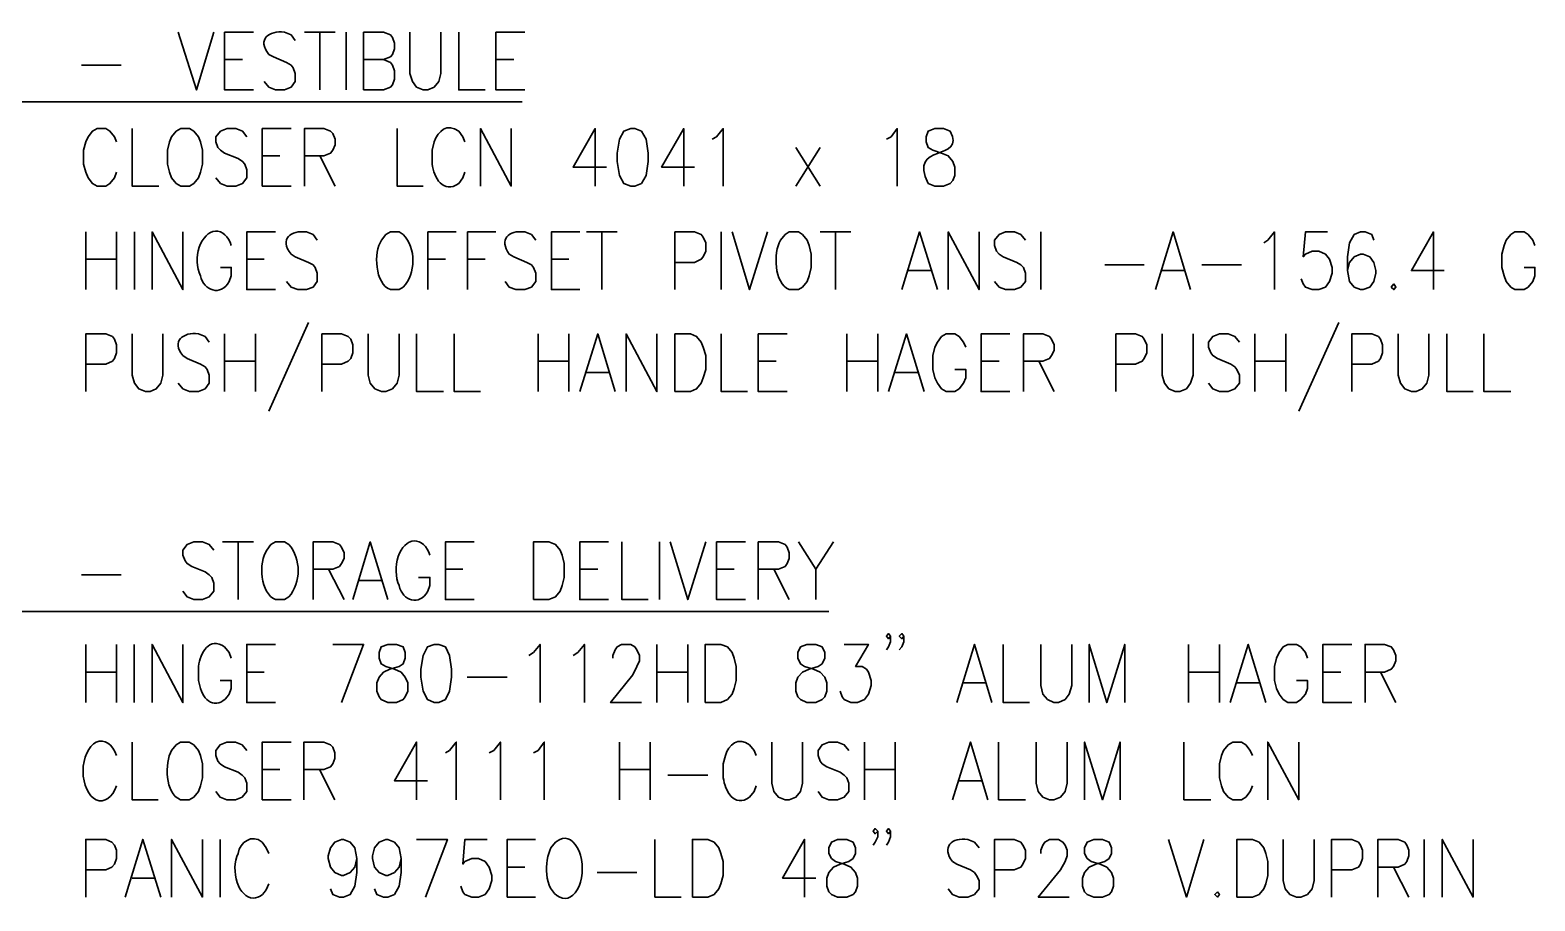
# Model space of a CAD drawing. Header units: inches. Extents: x 5 to 516, y -193 to 129.
# Drawn here: x 161.45 to 171.19, y -100.4 to -94.77 of the extents above; entities that cross this region are included whole.
import ezdxf

# ---------------------------------------------------------------- set-up
doc = ezdxf.new("R2010")
doc.units = ezdxf.units.IN
doc.header["$MEASUREMENT"] = 0
doc.layers.add('PDF3_Geometry', color=7, linetype='Continuous')

msp = doc.modelspace()

# ---------------------------------------------------------------- linework, layer by layer
at = {"layer": 'PDF3_Geometry', "lineweight": 35}
for points in [[(162.4082231, -94.7794419), (162.5248823, -95.1527513), (162.6382083, -94.7794419)], [(162.8948531, -95.1527497), (162.7081984, -95.1527497), (162.7081984, -94.7794403), (162.8948531, -94.7794403)], [(163.1648342, -94.8327697), (163.1381692, -94.7961054), (163.0948387, -94.7794398)], [(163.2248347, -94.7794419), (163.4248218, -94.7794419)], [(163.324831, -94.7794419), (163.324831, -95.1527513)], [(163.4948098, -94.7794419), (163.4948098, -95.1527513)], [(163.608138, -95.1527497), (163.608138, -94.7794403), (163.7381297, -94.7794403), (163.7814602, -94.7961059), (163.7947927, -94.8127715), (163.8081252, -94.8494358), (163.8081252, -94.8861001), (163.7947927, -94.9227645), (163.7814602, -94.9394301), (163.7381297, -94.9560957), (163.608138, -94.9560957)], [(163.9081269, -94.7794419), (163.9081269, -95.0460915), (163.9247925, -95.0994214), (163.9514575, -95.1360857), (163.994788, -95.1527513), (164.0247861, -95.1527513), (164.0647835, -95.1360857), (164.0947816, -95.0994214), (164.1081141, -95.0460915), (164.1081141, -94.7794419)], [(164.2247706, -94.7794419), (164.2247706, -95.1527513), (164.3947597, -95.1527513)], [(164.6514137, -95.1527497), (164.464759, -95.1527497), (164.464759, -94.7794403), (164.6514137, -94.7794403)], [(162.9948451, -94.9227639), (163.0248432, -94.9394295), (163.1081711, -94.9760938), (163.1381692, -94.9927594), (163.1515017, -95.009425), (163.1648342, -95.0460893), (163.1648342, -95.0994193), (163.1381692, -95.1360836), (163.0948387, -95.1527492), (163.0381756, -95.1527492), (162.9948451, -95.1360836), (162.964847, -95.0994193)], [(161.781595, -94.9927597), (162.0382452, -94.9927597)], [(162.7081984, -94.9560969), (162.8248576, -94.9560969)], [(163.7381345, -94.9560969), (163.7814651, -94.9760956), (163.7947976, -94.9927612), (163.8081301, -95.0294255), (163.8081301, -95.0827554), (163.7947976, -95.1194197), (163.7814651, -95.1360853), (163.7381345, -95.1527509), (163.6081429, -95.1527509)], [(164.464759, -94.9560969), (164.5814182, -94.9560969)], [(159.2650869, -95.2294117), (164.6347429, -95.2294117)], [(162.0082379, -95.4893947), (161.9949054, -95.4560635), (161.9649073, -95.4193991), (161.9382424, -95.4027336), (161.8815793, -95.4027336), (161.8515812, -95.4193991), (161.8249163, -95.4560635), (161.8082507, -95.4893947), (161.7949182, -95.5427246), (161.7949182, -95.6327188), (161.8082507, -95.6860487), (161.8249163, -95.722713), (161.8515812, -95.7593774), (161.8815793, -95.776043), (161.9382424, -95.776043), (161.9649073, -95.7593774), (161.9949054, -95.722713), (162.0082379, -95.6860487)], [(162.1082342, -95.4027337), (162.1082342, -95.7760431), (162.2815564, -95.7760431)], [(162.8515269, -95.4560648), (162.8248619, -95.4194005), (162.7815314, -95.4027349), (162.7248684, -95.4027349), (162.6815378, -95.4194005), (162.6515397, -95.4560648), (162.6515397, -95.489396), (162.6648722, -95.5260603), (162.6815378, -95.5427259), (162.7082028, -95.5627246), (162.7948639, -95.5960558), (162.8248619, -95.6160546), (162.8381944, -95.6327202), (162.8515269, -95.6693845), (162.8515269, -95.7227144), (162.8248619, -95.7593787), (162.7815314, -95.7760443), (162.7248684, -95.7760443), (162.6815378, -95.7593787), (162.6515397, -95.7227144)], [(163.1381643, -95.7760448), (162.9515096, -95.7760448), (162.9515096, -95.4027354), (163.1381643, -95.4027354)], [(163.2248347, -95.7760448), (163.2248347, -95.4027354), (163.3514932, -95.4027354), (163.3948238, -95.419401), (163.4081562, -95.4360666), (163.4248218, -95.472731), (163.4248218, -95.5093953), (163.4081562, -95.5427265), (163.3948238, -95.5627252), (163.3514932, -95.5793908), (163.2248347, -95.5793908)], [(163.8247989, -95.4027337), (163.8247989, -95.7760431), (163.994788, -95.7760431)], [(164.3647627, -95.7760448), (164.3647627, -95.4027354), (164.5647498, -95.7760448), (164.5647498, -95.4027354)], [(165.1080418, -95.7760431), (165.1080418, -95.4027337), (164.9647177, -95.6527177), (165.1813705, -95.6527177)], [(165.6813422, -95.7760431), (165.6813422, -95.4027337), (165.5380181, -95.6527177), (165.7513377, -95.6527177)], [(165.8646665, -95.4727297), (165.8946646, -95.4560641), (165.9379951, -95.4027342), (165.9379951, -95.7760436)], [(166.9945854, -95.4727297), (167.0245835, -95.4560641), (167.0645809, -95.4027342), (167.0645809, -95.7760436)], [(167.4078998, -95.4193993), (167.3645693, -95.4027337), (167.3079062, -95.4027337), (167.2645757, -95.4193993), (167.2512432, -95.4560636), (167.2512432, -95.4893948), (167.2645757, -95.5260591), (167.2945737, -95.5427247), (167.3512368, -95.5627234), (167.3945673, -95.579389), (167.4245654, -95.6160533), (167.4378979, -95.6527177), (167.4378979, -95.7060476), (167.4245654, -95.7393788), (167.4078998, -95.7593775), (167.3645693, -95.7760431), (167.3079062, -95.7760431), (167.2645757, -95.7593775)], [(164.0647792, -95.4893947), (164.0514467, -95.5427246), (164.0514467, -95.6327188)], [(164.2647664, -95.4893947), (164.2514339, -95.4560635), (164.2247689, -95.4193991)], [(162.9515096, -95.579392), (163.0648357, -95.579392)], [(163.324831, -95.579392), (163.4248246, -95.7760461)], [(166.5646135, -95.5260609), (166.4079569, -95.7760448)], [(166.4079666, -95.5260609), (166.5646233, -95.7760448)], [(164.2247689, -95.7593774), (164.2514339, -95.722713), (164.2647664, -95.6860487)], [(161.8082588, -96.0726906), (161.8082588, -96.446)], [(162.0082379, -96.0726906), (162.0082379, -96.446)], [(162.1249025, -96.0726906), (162.1249025, -96.446)], [(162.2382307, -96.4460018), (162.2382307, -96.0726924), (162.4382179, -96.4460018), (162.4382179, -96.0726924)], [(163.0381816, -96.4460018), (162.8515269, -96.4460018), (162.8515269, -96.0726924), (163.0381816, -96.0726924)], [(163.3081627, -96.1260217), (163.2814977, -96.0893574), (163.2381671, -96.0726918)], [(163.8647947, -96.0893562), (163.8381298, -96.0726906), (163.7814667, -96.0726906), (163.7514687, -96.0893562), (163.7248037, -96.1260205)], [(164.024778, -96.4460018), (164.024778, -96.0726924), (164.2080995, -96.0726924)], [(164.2814347, -96.4460018), (164.2814347, -96.0726924), (164.4647563, -96.0726924)], [(164.7247385, -96.1260217), (164.6947404, -96.0893574), (164.6514099, -96.0726918)], [(165.0080564, -96.4460018), (164.8247348, -96.4460018), (164.8247348, -96.0726924), (165.0080564, -96.0726924)], [(165.0513777, -96.0726906), (165.2513649, -96.0726906)], [(165.151374, -96.0726906), (165.151374, -96.446)], [(165.6246781, -96.4460018), (165.6246781, -96.0726924), (165.7513366, -96.0726924), (165.7946672, -96.089358), (165.8079997, -96.1060236), (165.8246653, -96.1426879), (165.8246653, -96.1960178), (165.8079997, -96.2326821), (165.7946672, -96.2493477), (165.7513366, -96.2693464), (165.6246781, -96.2693464)], [(165.9246534, -96.0726906), (165.9246534, -96.446)], [(165.9946495, -96.0726906), (166.1079756, -96.446), (166.2246347, -96.0726906)], [(166.3646344, -96.446), (166.4246306, -96.446), (166.4512956, -96.4293344), (166.4812936, -96.3926701), (166.4946261, -96.3560058), (166.5079586, -96.3026759), (166.5079586, -96.2160147), (166.4946261, -96.1593517), (166.4812936, -96.1260205), (166.4512956, -96.0893562), (166.4246306, -96.0726906), (166.3646344, -96.0726906), (166.3379695, -96.0893562), (166.3079714, -96.1260205)], [(166.5646135, -96.0726906), (166.7646007, -96.0726906)], [(166.6646098, -96.0726906), (166.6646098, -96.446)], [(167.0945817, -96.4460018), (167.2079077, -96.0726924), (167.3245669, -96.4460018)], [(167.3945706, -96.4460018), (167.3945706, -96.0726924), (167.5945578, -96.4460018), (167.5945578, -96.0726924)], [(167.8945385, -96.1260217), (167.8645405, -96.0893574), (167.824543, -96.0726918), (167.7645469, -96.0726918), (167.7245494, -96.0893574), (167.6945514, -96.1260217), (167.6945514, -96.1593529), (167.7078838, -96.1960172), (167.7245494, -96.216016), (167.7512144, -96.2326816), (167.8378755, -96.2693459), (167.8645405, -96.2860115), (167.8812061, -96.3026771), (167.8945385, -96.3393414), (167.8945385, -96.3926713), (167.8645405, -96.4293356), (167.824543, -96.4460012), (167.7645469, -96.4460012), (167.7245494, -96.4293356), (167.6945514, -96.3926713)], [(167.9945213, -96.0726906), (167.9945213, -96.446)], [(168.737814, -96.4460018), (168.8511401, -96.0726924), (168.9644661, -96.4460018)], [(169.437761, -96.1426867), (169.4644259, -96.1260211), (169.5077565, -96.0726911), (169.5077565, -96.4460005)], [(169.8510781, -96.0726906), (169.707754, -96.0726906), (169.6944215, -96.2326803), (169.707754, -96.2160147), (169.7510845, -96.196016), (169.7944151, -96.196016), (169.8377457, -96.2160147), (169.8644106, -96.2493459), (169.8810762, -96.3026759), (169.8810762, -96.3393402), (169.8644106, -96.3926701), (169.8377457, -96.4293344), (169.7944151, -96.446), (169.7510845, -96.446), (169.707754, -96.4293344), (169.6944215, -96.4093357), (169.681089, -96.3760045)], [(170.1510535, -96.1260217), (170.137721, -96.0893574), (170.0943904, -96.0726918), (170.0643924, -96.0726918), (170.0243949, -96.0893574), (169.9943968, -96.1426873), (169.9810644, -96.2326816), (169.9810644, -96.3226758), (169.9943968, -96.3926713), (170.0243949, -96.4293356), (170.0643924, -96.4460012), (170.081058, -96.4460012), (170.1243885, -96.4293356), (170.1510535, -96.3926713), (170.1643859, -96.3393414), (170.1643859, -96.3226758), (170.1510535, -96.2693459), (170.1243885, -96.2326816), (170.081058, -96.216016), (170.0643924, -96.216016), (170.0243949, -96.2326816), (169.9943968, -96.2693459), (169.9810644, -96.3226758)], [(170.5376932, -96.446), (170.5376932, -96.0726906), (170.394369, -96.3226746), (170.6076887, -96.3226746)], [(171.1943215, -96.1593516), (171.1809891, -96.1260204), (171.150991, -96.0893561), (171.124326, -96.0726905), (171.0643299, -96.0726905), (171.0376649, -96.0893561), (171.0076668, -96.1260204), (170.9943344, -96.1593516), (170.9810019, -96.2160146), (170.9810019, -96.3026757), (170.9943344, -96.3560056), (171.0076668, -96.3926699), (171.0376649, -96.4293343), (171.0643299, -96.4459999), (171.124326, -96.4459999), (171.150991, -96.4293343), (171.1809891, -96.3926699), (171.1943215, -96.3560056), (171.1943215, -96.3026757), (171.124326, -96.3026757)], [(161.8082588, -96.2493455), (162.008246, -96.2493455)], [(162.8515269, -96.2493455), (162.964853, -96.2493455)], [(163.1381736, -96.216016), (163.1648385, -96.2326816), (163.2514996, -96.2693459), (163.2814977, -96.2860115), (163.2948302, -96.3026771), (163.3081627, -96.3393414), (163.3081627, -96.3926713), (163.2814977, -96.4293356), (163.2381671, -96.4460012), (163.1815041, -96.4460012), (163.1381736, -96.4293356), (163.1081755, -96.3926713)], [(164.024778, -96.2493455), (164.138104, -96.2493455)], [(164.2814347, -96.2493455), (164.3947607, -96.2493455)], [(164.5514163, -96.216016), (164.5814144, -96.2326816), (164.6647424, -96.2693459), (164.6947404, -96.2860115), (164.7080729, -96.3026771), (164.7247385, -96.3393414), (164.7247385, -96.3926713), (164.6947404, -96.4293356), (164.6514099, -96.4460012), (164.5947468, -96.4460012), (164.5514163, -96.4293356), (164.5247513, -96.3926713)], [(164.8247348, -96.2493455), (164.9380609, -96.2493455)], [(168.4078384, -96.2860117), (168.6644886, -96.2860117)], [(169.0377893, -96.2860117), (169.2944396, -96.2860117)], [(162.7381981, -96.3926699), (162.7515306, -96.3560056), (162.7515306, -96.3026757), (162.6815351, -96.3026757)], [(167.1379139, -96.3226746), (167.281238, -96.3226746)], [(168.7811462, -96.3226746), (168.9244703, -96.3226746)], [(163.7814667, -96.446), (163.8381298, -96.446), (163.8647947, -96.4293344)], [(163.2514985, -96.6593195), (162.9948483, -97.2326161)], [(169.924397, -96.6593195), (169.6644137, -97.2326161)], [(161.8082588, -97.1059597), (161.8082588, -96.7326503), (161.9382505, -96.7326503), (161.981581, -96.7493159), (161.9949135, -96.7659815), (162.008246, -96.8026458), (162.008246, -96.8559757), (161.9949135, -96.8926401), (161.981581, -96.9093057), (161.9382505, -96.9293044), (161.8082588, -96.9293044)], [(162.1082342, -96.7326486), (162.1082342, -96.9992981), (162.1248998, -97.052628), (162.1515647, -97.0892924), (162.1948953, -97.105958), (162.2248934, -97.105958), (162.2648908, -97.0892924), (162.2948889, -97.052628), (162.3082213, -96.9992981), (162.3082213, -96.7326486)], [(162.6082021, -96.7859797), (162.5815372, -96.7493154), (162.5382066, -96.7326498)], [(162.7081984, -96.7326486), (162.7081984, -97.105958)], [(162.908191, -96.7326486), (162.908191, -97.105958)], [(163.3381629, -97.1059597), (163.3381629, -96.7326503), (163.4648215, -96.7326503), (163.508152, -96.7493159), (163.5248176, -96.7659815), (163.5381501, -96.8026458), (163.5381501, -96.8559757), (163.5248176, -96.8926401), (163.508152, -96.9093057), (163.4648215, -96.9293044), (163.3381629, -96.9293044)], [(163.6381382, -96.7326486), (163.6381382, -96.9992981), (163.6514707, -97.052628), (163.6814688, -97.0892924), (163.7247994, -97.105958), (163.7514643, -97.105958), (163.7947949, -97.0892924), (163.8247929, -97.052628), (163.8381254, -96.9992981), (163.8381254, -96.7326486)], [(163.9514455, -96.7326486), (163.9514455, -97.105958), (164.1247677, -97.105958)], [(164.1947703, -96.7326486), (164.1947703, -97.105958), (164.3647594, -97.105958)], [(164.7380704, -96.7326486), (164.7380704, -97.105958)], [(164.9380495, -96.7326486), (164.9380495, -97.105958)], [(165.0080455, -97.1059597), (165.1247047, -96.7326503), (165.2380308, -97.1059597)], [(165.3080344, -97.1059597), (165.3080344, -96.7326503), (165.5080216, -97.1059597), (165.5080216, -96.7326503)], [(165.9246534, -96.7326486), (165.9246534, -97.105958), (166.0946425, -97.105958)], [(166.3512965, -97.1059597), (166.1646418, -97.1059597), (166.1646418, -96.7326503), (166.3512965, -96.7326503)], [(166.7379422, -96.7326486), (166.7379422, -97.105958)], [(166.9379213, -96.7326486), (166.9379213, -97.105958)], [(167.0079173, -97.1059597), (167.1245765, -96.7326503), (167.2379026, -97.1059597)], [(167.5078853, -96.8193095), (167.4945528, -96.7859783), (167.4645547, -96.749314), (167.4378897, -96.7326484), (167.3812267, -96.7326484), (167.3512286, -96.749314), (167.3245637, -96.7859783), (167.3078981, -96.8193095), (167.2945656, -96.8726394), (167.2945656, -96.9626337), (167.3078981, -97.0159636), (167.3245637, -97.0526279), (167.3512286, -97.0892922), (167.3812267, -97.1059578), (167.4378897, -97.1059578), (167.4645547, -97.0892922), (167.4945528, -97.0526279), (167.5078853, -97.0159636), (167.5078853, -96.9626337), (167.4378897, -96.9626337)], [(167.7945363, -97.1059597), (167.6078816, -97.1059597), (167.6078816, -96.7326503), (167.7945363, -96.7326503)], [(167.8812066, -97.1059597), (167.8812066, -96.7326503), (168.0078651, -96.7326503), (168.0511957, -96.7493159), (168.0645282, -96.7659815), (168.0811938, -96.8026458), (168.0811938, -96.8393101), (168.0645282, -96.8726413), (168.0511957, -96.8926401), (168.0078651, -96.9093057), (167.8812066, -96.9093057)], [(168.4811573, -97.1059597), (168.4811573, -96.7326503), (168.6078158, -96.7326503), (168.6511464, -96.7493159), (168.6644789, -96.7659815), (168.6811445, -96.8026458), (168.6811445, -96.8559757), (168.6644789, -96.8926401), (168.6511464, -96.9093057), (168.6078158, -96.9293044), (168.4811573, -96.9293044)], [(168.7811462, -96.7326486), (168.7811462, -96.9992981), (168.7944787, -97.052628), (168.8244767, -97.0892924), (168.8644742, -97.105958), (168.8944723, -97.105958), (168.9378028, -97.0892924), (168.9644678, -97.052628), (168.9811334, -96.9992981), (168.9811334, -96.7326486)], [(169.2811141, -96.7859797), (169.2511161, -96.7493154), (169.2077855, -96.7326498), (169.1511225, -96.7326498), (169.1077919, -96.7493154), (169.081127, -96.7859797), (169.081127, -96.8193109), (169.0944594, -96.8559752), (169.1077919, -96.8726408), (169.13779, -96.8926395), (169.2244511, -96.9293038), (169.2511161, -96.9459694), (169.2644485, -96.962635), (169.2811141, -96.9992993), (169.2811141, -97.0526293), (169.2511161, -97.0892936), (169.2077855, -97.1059592), (169.1511225, -97.1059592), (169.1077919, -97.0892936), (169.081127, -97.0526293)], [(169.3811104, -96.7326486), (169.3811104, -97.105958)], [(169.5810895, -96.7326486), (169.5810895, -97.105958)], [(170.007725, -97.1059597), (170.007725, -96.7326503), (170.1377167, -96.7326503), (170.1810472, -96.7493159), (170.1943797, -96.7659815), (170.2077122, -96.8026458), (170.2077122, -96.8559757), (170.1943797, -96.8926401), (170.1810472, -96.9093057), (170.1377167, -96.9293044), (170.007725, -96.9293044)], [(170.3077139, -96.7326486), (170.3077139, -96.9992981), (170.3243795, -97.052628), (170.3510444, -97.0892924), (170.394375, -97.105958), (170.4243731, -97.105958), (170.4643705, -97.0892924), (170.4943686, -97.052628), (170.5077011, -96.9992981), (170.5077011, -96.7326486)], [(170.6243575, -96.7326486), (170.6243575, -97.105958), (170.7943466, -97.105958)], [(170.864346, -96.7326486), (170.864346, -97.105958), (171.0376682, -97.105958)], [(162.438213, -96.8726408), (162.464878, -96.8926395), (162.5515391, -96.9293038), (162.5815372, -96.9459694), (162.5948696, -96.962635), (162.6082021, -96.9992993), (162.6082021, -97.0526293), (162.5815372, -97.0892936), (162.5382066, -97.1059592), (162.4815436, -97.1059592), (162.438213, -97.0892936), (162.4082149, -97.0526293)], [(162.7081984, -96.9093035), (162.9081856, -96.9093035)], [(164.7380704, -96.9093035), (164.9380576, -96.9093035)], [(166.1646418, -96.9093035), (166.281301, -96.9093035)], [(166.7379422, -96.9093035), (166.9379294, -96.9093035)], [(167.6078816, -96.9093035), (167.7245407, -96.9093035)], [(167.9811893, -96.9093035), (168.0811829, -97.1059575)], [(169.3811104, -96.9093035), (169.5810976, -96.9093035)], [(165.0513777, -96.9826325), (165.1947019, -96.9826325)], [(167.0512495, -96.9826325), (167.1945736, -96.9826325)], [(162.6382024, -98.1325595), (162.6082043, -98.0958952), (162.5648737, -98.0792296), (162.5082107, -98.0792296), (162.4648801, -98.0958952), (162.4382152, -98.1325595), (162.4382152, -98.1658907), (162.4515477, -98.202555), (162.4648801, -98.2192206), (162.4948782, -98.2392193), (162.5815393, -98.2725505), (162.6082043, -98.2925492), (162.6248699, -98.3092148), (162.6382024, -98.3458791), (162.6382024, -98.3992091), (162.6082043, -98.4358734), (162.5648737, -98.452539), (162.5082107, -98.452539), (162.4648801, -98.4358734), (162.4382152, -98.3992091)], [(162.6948665, -98.07923), (162.8948537, -98.07923)], [(162.7948628, -98.07923), (162.7948628, -98.4525394)], [(163.1248351, -98.0958956), (163.094837, -98.07923), (163.038174, -98.07923), (163.0081759, -98.0958956), (162.981511, -98.13256)], [(163.2814988, -98.4525395), (163.2814988, -98.0792301), (163.4081573, -98.0792301), (163.4514879, -98.0958957), (163.4648204, -98.1125613), (163.481486, -98.1492256), (163.481486, -98.1858899), (163.4648204, -98.2192211), (163.4514879, -98.2392199), (163.4081573, -98.2558855), (163.2814988, -98.2558855)], [(163.5381419, -98.4525395), (163.651468, -98.0792301), (163.7647941, -98.4525395)], [(164.3247609, -98.4525395), (164.1381062, -98.4525395), (164.1381062, -98.0792301), (164.3247609, -98.0792301)], [(165.1947002, -98.4525395), (165.0080455, -98.4525395), (165.0080455, -98.0792301), (165.1947002, -98.0792301)], [(165.2813706, -98.07923), (165.2813706, -98.4525394), (165.4513597, -98.4525394)], [(165.5246818, -98.07923), (165.5246818, -98.4525394)], [(165.5946778, -98.07923), (165.7080039, -98.4525394), (165.8246631, -98.07923)], [(166.0813214, -98.4525395), (165.8946668, -98.4525395), (165.8946668, -98.0792301), (166.0813214, -98.0792301)], [(166.1646418, -98.4525395), (166.1646418, -98.0792301), (166.2946335, -98.0792301), (166.3379641, -98.0958957), (166.3512965, -98.1125613), (166.364629, -98.1492256), (166.364629, -98.1858899), (166.3512965, -98.2192211), (166.3379641, -98.2392199), (166.2946335, -98.2558855), (166.1646418, -98.2558855)], [(166.4246214, -98.07923), (166.5379474, -98.2558854), (166.5379474, -98.4525394)], [(166.6512779, -98.07923), (166.5379518, -98.2558854)], [(161.781595, -98.2925495), (162.0382452, -98.2925495)], [(163.3814951, -98.255885), (163.4814887, -98.452539)], [(163.5814741, -98.329214), (163.7247983, -98.329214)], [(164.0247774, -98.3992094), (164.0381099, -98.3625451), (164.0381099, -98.3092152), (163.9647813, -98.3092152)], [(164.1381062, -98.255885), (164.2514323, -98.255885)], [(165.0080455, -98.255885), (165.1247047, -98.255885)], [(165.8946668, -98.255885), (166.0079928, -98.255885)], [(166.2646381, -98.255885), (166.3646317, -98.452539)], [(163.038174, -98.4525394), (163.094837, -98.4525394), (163.1248351, -98.4358738)], [(159.2650869, -98.5292015), (166.6212818, -98.5292015)], [(167.0212493, -98.6891915), (167.0079168, -98.7058571), (166.9945843, -98.6891915), (167.0079168, -98.6725259), (167.0212493, -98.6891915), (167.0212493, -98.7258559), (167.0079168, -98.7591871), (166.9945843, -98.7791858)], [(167.1079136, -98.6891915), (167.0945811, -98.7058571), (167.0779155, -98.6891915), (167.0945811, -98.6725259), (167.1079136, -98.6891915), (167.1079136, -98.7258559), (167.0945811, -98.7591871), (167.0779155, -98.7791858)], [(161.8082588, -98.742521), (161.8082588, -99.1191635)], [(162.0082379, -98.742521), (162.0082379, -99.1191635)], [(162.1215661, -98.742521), (162.1215661, -99.1191635)], [(162.2382307, -99.1191634), (162.2382307, -98.7425209), (162.4382179, -99.1191634), (162.4382179, -98.7425209)], [(162.7515306, -98.8325149), (162.7381981, -98.7958506), (162.7082, -98.7591863)], [(163.0381816, -99.1191634), (162.8515269, -99.1191634), (162.8515269, -98.7425209), (163.0381816, -98.7425209)], [(163.4648231, -99.1191634), (163.6081472, -98.7425209), (163.40816, -98.7425209)], [(164.6780699, -98.8158483), (164.708068, -98.7958496), (164.7513986, -98.7425197), (164.7513986, -99.1191622)], [(164.9647269, -98.8158483), (164.994725, -98.7958496), (165.0380555, -98.7425197), (165.0380555, -99.1191622)], [(165.2213701, -98.8325149), (165.2213701, -98.8158493), (165.2380357, -98.779185), (165.2513682, -98.7591863), (165.2780331, -98.7425207), (165.3380293, -98.7425207), (165.3646942, -98.7591863), (165.3780267, -98.779185), (165.3946923, -98.8158493), (165.3946923, -98.8491805), (165.3780267, -98.8858449), (165.3513617, -98.9391748), (165.2080376, -99.1191632), (165.4080248, -99.1191632)], [(165.5080135, -98.742521), (165.5080135, -99.1191635)], [(165.7080061, -98.742521), (165.7080061, -99.1191635)], [(166.7212739, -98.742521), (166.8779305, -98.742521), (166.7946025, -98.8858451), (166.8379331, -98.8858451), (166.8645981, -98.9025107), (166.8779305, -98.9225094), (166.8945961, -98.9758394), (166.8945961, -99.0091706), (166.8779305, -99.0658336), (166.8512656, -99.0991648), (166.807935, -99.1191635), (166.7646045, -99.1191635), (166.7212739, -99.0991648), (166.7079414, -99.0824992), (166.694609, -99.0458349)], [(167.4512211, -99.1191634), (167.5645472, -98.7425209), (167.6778733, -99.1191634)], [(167.75121, -98.742521), (167.75121, -99.1191635), (167.9211991, -99.1191635)], [(167.9945213, -98.742521), (167.9945213, -99.0091706), (168.0078537, -99.0658336), (168.0378518, -99.0991648), (168.0778493, -99.1191635), (168.1078473, -99.1191635), (168.1511779, -99.0991648), (168.1778428, -99.0658336), (168.1945084, -99.0091706), (168.1945084, -98.742521)], [(168.3078421, -99.1191634), (168.3078421, -98.7425209), (168.4211682, -99.1191634), (168.5378274, -98.7425209), (168.5378274, -99.1191634)], [(168.951125, -98.742521), (168.951125, -99.1191635)], [(169.1511176, -98.742521), (169.1511176, -99.1191635)], [(169.2211136, -99.1191634), (169.3377728, -98.7425209), (169.4510989, -99.1191634)], [(169.7210816, -98.8325149), (169.7077491, -98.7958506), (169.677751, -98.7591863), (169.6510861, -98.7425207), (169.594423, -98.7425207), (169.564425, -98.7591863), (169.53776, -98.7958506), (169.5210944, -98.8325149), (169.5077619, -98.8858449), (169.5077619, -98.9758391), (169.5210944, -99.029169), (169.53776, -99.0658333), (169.564425, -99.0991645), (169.594423, -99.1191632), (169.6510861, -99.1191632), (169.677751, -99.0991645), (169.7077491, -99.0658333), (169.7210816, -99.029169), (169.7210816, -98.9758391), (169.6510861, -98.9758391)], [(170.0077326, -99.1191634), (169.8210779, -99.1191634), (169.8210779, -98.7425209), (170.0077326, -98.7425209)], [(170.0943894, -99.1191634), (170.0943894, -98.7425209), (170.2210479, -98.7425209), (170.2643785, -98.7591865), (170.2777109, -98.7791852), (170.2943765, -98.8158495), (170.2943765, -98.8491807), (170.2777109, -98.8858451), (170.2643785, -98.9025107), (170.2210479, -98.9225094), (170.0943894, -98.9225094)], [(161.8082588, -98.9225089), (162.008246, -98.9225089)], [(162.5382109, -98.8858449), (162.5382109, -98.9758391), (162.5515434, -99.029169)], [(162.8515269, -98.9225089), (162.964853, -98.9225089)], [(165.5080135, -98.9225089), (165.7080007, -98.9225089)], [(168.951125, -98.9225089), (169.1511122, -98.9225089)], [(169.8210779, -98.9225089), (169.9377371, -98.9225089)], [(170.1943857, -98.9225089), (170.2943792, -99.119163)], [(162.7381981, -99.0658333), (162.7515306, -99.029169), (162.7515306, -98.9758391), (162.678202, -98.9758391)], [(164.2780983, -98.9558404), (164.5380816, -98.9558404)], [(167.4945533, -98.992505), (167.6378775, -98.992505)], [(169.2644458, -98.992505), (169.40777, -98.992505)], [(162.1082342, -99.3758134), (162.1082342, -99.7491228), (162.2782233, -99.7491228)], [(162.421555, -99.7491228), (162.478218, -99.7491228), (162.5082161, -99.7324572), (162.5382142, -99.6957929), (162.5515467, -99.6591285), (162.5648792, -99.6057986), (162.5648792, -99.5158044), (162.5515467, -99.4624745), (162.5382142, -99.4291433), (162.5082161, -99.392479), (162.478218, -99.3758134), (162.421555, -99.3758134), (162.39489, -99.392479), (162.364892, -99.4291433)], [(162.8515269, -99.4291445), (162.8215288, -99.3924802), (162.7781983, -99.3758146), (162.7215352, -99.3758146), (162.6782047, -99.3924802), (162.6515397, -99.4291445), (162.6515397, -99.4624757), (162.6648722, -99.49914), (162.6782047, -99.5158056), (162.7082028, -99.5358043), (162.7948639, -99.5691355), (162.8215288, -99.5891343), (162.8381944, -99.6057999), (162.8515269, -99.6424642), (162.8515269, -99.6957941), (162.8215288, -99.7324584), (162.7781983, -99.749124), (162.7215352, -99.749124), (162.6782047, -99.7324584), (162.6515397, -99.6957941)], [(163.1381643, -99.7491228), (162.9515096, -99.7491228), (162.9515096, -99.3758134), (163.1381643, -99.3758134)], [(163.2214983, -99.7491228), (163.2214983, -99.3758134), (163.35149, -99.3758134), (163.3948205, -99.392479), (163.408153, -99.4091446), (163.4214855, -99.445809), (163.4214855, -99.4824733), (163.408153, -99.5158045), (163.3948205, -99.5358032), (163.35149, -99.5524688), (163.2214983, -99.5524688)], [(163.9514455, -99.7491228), (163.9514455, -99.3758134), (163.8081214, -99.6257973), (164.021441, -99.6257973)], [(164.1381062, -99.4458094), (164.1647712, -99.4291438), (164.2081017, -99.3758139), (164.2081017, -99.7491233)], [(164.4214268, -99.4458094), (164.4514249, -99.4291438), (164.4947554, -99.3758139), (164.4947554, -99.7491233)], [(164.7080702, -99.4458094), (164.7380683, -99.4291438), (164.7780657, -99.3758139), (164.7780657, -99.7491233)], [(165.2647023, -99.3758134), (165.2647023, -99.7491228)], [(165.4646949, -99.3758134), (165.4646949, -99.7491228)], [(166.1513099, -99.4624744), (166.1379774, -99.4291432), (166.1079794, -99.3924788)], [(166.2513062, -99.3758134), (166.2513062, -99.6424629), (166.2646387, -99.6957929), (166.2946368, -99.7324572), (166.3379673, -99.7491228), (166.3646323, -99.7491228), (166.4079628, -99.7324572), (166.4379609, -99.6957929), (166.4512934, -99.6424629), (166.4512934, -99.3758134)], [(166.7512742, -99.4291445), (166.7212761, -99.3924802), (166.6779455, -99.3758146), (166.6212825, -99.3758146), (166.5779519, -99.3924802), (166.551287, -99.4291445), (166.551287, -99.4624757), (166.5646195, -99.49914), (166.5779519, -99.5158056), (166.60795, -99.5358043), (166.6946111, -99.5691355), (166.7212761, -99.5891343), (166.7379417, -99.6057999), (166.7512742, -99.6424642), (166.7512742, -99.6957941), (166.7212761, -99.7324584), (166.6779455, -99.749124), (166.6212825, -99.749124), (166.5779519, -99.7324584), (166.551287, -99.6957941)], [(166.8512705, -99.3758134), (166.8512705, -99.7491228)], [(167.0512495, -99.3758134), (167.0512495, -99.7491228)], [(167.4212345, -99.7491228), (167.5378936, -99.3758134), (167.6512197, -99.7491228)], [(167.7212098, -99.3758134), (167.7212098, -99.7491228), (167.894532, -99.7491228)], [(167.9645346, -99.3758134), (167.9645346, -99.6424629), (167.9778671, -99.6957929), (168.0078651, -99.7324572), (168.0511957, -99.7491228), (168.0778607, -99.7491228), (168.1211912, -99.7324572), (168.1511893, -99.6957929), (168.1645218, -99.6424629), (168.1645218, -99.3758134)], [(168.2778419, -99.7491228), (168.2778419, -99.3758134), (168.3945011, -99.7491228), (168.5078271, -99.3758134), (168.5078271, -99.7491228)], [(168.9211383, -99.3758134), (168.9211383, -99.7491228), (169.0944605, -99.7491228)], [(169.3644421, -99.4624744), (169.3511096, -99.4291432), (169.3211116, -99.3924788), (169.2944466, -99.3758132), (169.2377836, -99.3758132), (169.2077855, -99.3924788), (169.1777874, -99.4291432), (169.1644549, -99.4624744), (169.1511225, -99.5158043), (169.1511225, -99.6057985), (169.1644549, -99.6591284), (169.1777874, -99.6957927), (169.2077855, -99.732457), (169.2377836, -99.7491226), (169.2944466, -99.7491226), (169.3211116, -99.732457), (169.3511096, -99.6957927), (169.3644421, -99.6591284)], [(169.4644384, -99.7491228), (169.4644384, -99.3758134), (169.6644256, -99.7491228), (169.6644256, -99.3758134)], [(165.9513227, -99.4624744), (165.9379903, -99.5158043), (165.9379903, -99.6057985)], [(162.9515096, -99.5524683), (163.0648357, -99.5524683)], [(163.3214946, -99.5524683), (163.4214882, -99.7491224)], [(165.2647023, -99.5524683), (165.4646894, -99.5524683)], [(165.5780095, -99.5891328), (165.8379929, -99.5891328)], [(166.8512705, -99.5524683), (167.0512576, -99.5524683)], [(166.1079794, -99.732457), (166.1379774, -99.6957927), (166.1513099, -99.6591284)], [(167.4645666, -99.6257973), (167.6078908, -99.6257973)], [(166.9379213, -99.9524433), (166.9212557, -99.9691089), (166.9079232, -99.9524433), (166.9212557, -99.9357777), (166.9379213, -99.9524433), (166.9379213, -99.9891077), (166.9212557, -100.0224389), (166.9079232, -100.0424376)], [(167.0212493, -99.9524433), (167.0079168, -99.9691089), (166.9945843, -99.9524433), (167.0079168, -99.9357777), (167.0212493, -99.9524433), (167.0212493, -99.9891077), (167.0079168, -100.0224389), (166.9945843, -100.0424376)], [(161.8082588, -100.3790823), (161.8082588, -100.0057729), (161.9382505, -100.0057729), (161.9782479, -100.0224384), (161.9949135, -100.0424372), (162.008246, -100.0757684), (162.008246, -100.1290983), (161.9949135, -100.1657626), (161.9782479, -100.1857613), (161.9382505, -100.2024269), (161.8082588, -100.2024269)], [(162.064902, -100.3790823), (162.1782281, -100.0057729), (162.2948872, -100.3790823)], [(162.3648909, -100.3790823), (162.3648909, -100.0057729), (162.5648781, -100.3790823), (162.5648781, -100.0057729)], [(162.6781982, -100.0057728), (162.6781982, -100.3790822)], [(162.9948418, -100.0957684), (162.9781762, -100.0591041), (162.9515113, -100.0224398)], [(163.5648058, -100.1290983), (163.5514733, -100.1857613), (163.5214753, -100.2190925), (163.4781447, -100.2390912), (163.4648122, -100.2390912), (163.4214817, -100.2190925), (163.3948167, -100.1857613), (163.3781511, -100.1290983), (163.3781511, -100.1124327), (163.3948167, -100.0591028), (163.4214817, -100.0224384), (163.4648122, -100.0057729), (163.4781447, -100.0057729), (163.5214753, -100.0224384), (163.5514733, -100.0591028), (163.5648058, -100.1290983), (163.5648058, -100.2190925), (163.5514733, -100.3090867), (163.5214753, -100.3624167), (163.4781447, -100.3790823), (163.4514798, -100.3790823), (163.4081492, -100.3624167), (163.3948167, -100.3257523)], [(163.8514628, -100.1290983), (163.8381303, -100.1857613), (163.8081322, -100.2190925), (163.7648017, -100.2390912), (163.7514692, -100.2390912), (163.7081386, -100.2190925), (163.6781406, -100.1857613), (163.6648081, -100.1290983), (163.6648081, -100.1124327), (163.6781406, -100.0591028), (163.7081386, -100.0224384), (163.7514692, -100.0057729), (163.7648017, -100.0057729), (163.8081322, -100.0224384), (163.8381303, -100.0591028), (163.8514628, -100.1290983), (163.8514628, -100.2190925), (163.8381303, -100.3090867), (163.8081322, -100.3624167), (163.7648017, -100.3790823), (163.7381367, -100.3790823), (163.6948062, -100.3624167), (163.6781406, -100.3257523)], [(164.0081096, -100.3790823), (164.1514338, -100.0057729), (163.9514466, -100.0057729)], [(164.4080949, -100.0057728), (164.2647707, -100.0057728), (164.2514382, -100.1657625), (164.2647707, -100.1490969), (164.3081013, -100.1290982), (164.3514318, -100.1290982), (164.3947624, -100.1490969), (164.4214273, -100.1857612), (164.4380929, -100.2390912), (164.4380929, -100.2724224), (164.4214273, -100.3257523), (164.3947624, -100.3624166), (164.3514318, -100.3790822), (164.3081013, -100.3790822), (164.2647707, -100.3624166), (164.2514382, -100.345751), (164.2381057, -100.3090867)], [(164.7213994, -100.3790823), (164.5380778, -100.3790823), (164.5380778, -100.0057729), (164.7213994, -100.0057729)], [(164.8780625, -100.0057728), (164.8513976, -100.0224384), (164.8213995, -100.0591027)], [(165.4946815, -100.0057728), (165.4946815, -100.3790822), (165.6646706, -100.3790822)], [(166.4646308, -100.3790822), (166.4646308, -100.0057728), (166.3213066, -100.2557568), (166.5379594, -100.2557568)], [(167.5945496, -100.0591022), (167.5645515, -100.0224379), (167.521221, -100.0057723)], [(167.6945459, -100.3790823), (167.6945459, -100.0057729), (167.8212045, -100.0057729), (167.864535, -100.0224384), (167.8778675, -100.0424372), (167.8945331, -100.0757684), (167.8945331, -100.1290983), (167.8778675, -100.1657626), (167.864535, -100.1857613), (167.8212045, -100.2024269), (167.6945459, -100.2024269)], [(167.9945213, -100.0957684), (167.9945213, -100.0757697), (168.0078537, -100.0424385), (168.0211862, -100.0224398), (168.0511843, -100.0057742), (168.1078473, -100.0057742), (168.1378454, -100.0224398), (168.1511779, -100.0424385), (168.1645104, -100.0757697), (168.1645104, -100.112434), (168.1511779, -100.1490984), (168.1211798, -100.2024283), (167.9778557, -100.3790836), (168.1778428, -100.3790836)], [(168.821142, -100.0057728), (168.9378012, -100.3790822), (169.0511272, -100.0057728)], [(169.5644212, -100.0057728), (169.5644212, -100.2724224), (169.5777536, -100.3257523), (169.6077517, -100.3624166), (169.6510823, -100.3790822), (169.6777472, -100.3790822), (169.7210778, -100.3624166), (169.7510759, -100.3257523), (169.7644083, -100.2724224), (169.7644083, -100.0057728)], [(169.877742, -100.3790823), (169.877742, -100.0057729), (170.0077337, -100.0057729), (170.0510642, -100.0224384), (170.0643967, -100.0424372), (170.0777292, -100.0757684), (170.0777292, -100.1290983), (170.0643967, -100.1657626), (170.0510642, -100.1857613), (170.0077337, -100.2024269), (169.877742, -100.2024269)], [(170.1777173, -100.3790823), (170.1777173, -100.0057729), (170.307709, -100.0057729), (170.3510396, -100.0224384), (170.364372, -100.0424372), (170.3777045, -100.0757684), (170.3777045, -100.1124327), (170.364372, -100.149097), (170.3510396, -100.1657626), (170.307709, -100.1857613), (170.1777173, -100.1857613)], [(170.4777062, -100.0057728), (170.4777062, -100.3790822)], [(170.5943573, -100.3790823), (170.5943573, -100.0057729), (170.7943445, -100.3790823), (170.7943445, -100.0057729)], [(164.5380778, -100.1857624), (164.6514039, -100.1857624)], [(167.4212274, -100.1490965), (167.4512255, -100.1657621), (167.5378866, -100.2024264), (167.5645515, -100.219092), (167.577884, -100.2390907), (167.5945496, -100.2724219), (167.5945496, -100.3257518), (167.5645515, -100.3624161), (167.521221, -100.3790817), (167.464558, -100.3790817), (167.4212274, -100.3624161), (167.3945624, -100.3257518)], [(170.2777136, -100.1857624), (170.3777072, -100.3790833)], [(162.1082342, -100.2557568), (162.2515583, -100.2557568)], [(165.1213738, -100.2190922), (165.378024, -100.2190922)]]:
    msp.add_lwpolyline(points, dxfattribs=at)
for points in [[(162.4248778, -95.4027337), (162.3948797, -95.4193993), (162.3648817, -95.4560636), (162.3515492, -95.4893948), (162.3382167, -95.5427247), (162.3382167, -95.6327189), (162.3515492, -95.6860489), (162.3648817, -95.7227132), (162.3948797, -95.7593775), (162.4248778, -95.7760431), (162.4815409, -95.7760431), (162.5082058, -95.7593775), (162.5382039, -95.7227132), (162.5515364, -95.6860489), (162.5648688, -95.6327189), (162.5648688, -95.5427247), (162.5515364, -95.4893948), (162.5382039, -95.4560636), (162.5082058, -95.4193993), (162.4815409, -95.4027337)], [(165.3380347, -95.4027337), (165.2947041, -95.4193993), (165.2647061, -95.4727292), (165.2513736, -95.5627234), (165.2513736, -95.6160533), (165.2647061, -95.7060476), (165.2947041, -95.7593775), (165.3380347, -95.7760431), (165.3646996, -95.7760431), (165.4080302, -95.7593775), (165.4380283, -95.7060476), (165.4513608, -95.6160533), (165.4513608, -95.5627234), (165.4380283, -95.4727292), (165.4080302, -95.4193993), (165.3646996, -95.4027337)], [(170.28105, -96.4093355), (170.2643844, -96.4293343), (170.28105, -96.4459999), (170.2943825, -96.4293343)], [(165.6246781, -97.1059597), (165.6246781, -96.7326503), (165.7246717, -96.7326503), (165.7646691, -96.7493159), (165.7946672, -96.7859802), (165.8079997, -96.8193114), (165.8246653, -96.8726413), (165.8246653, -96.9626356), (165.8079997, -97.0159655), (165.7946672, -97.0526298), (165.7646691, -97.0892941), (165.7246717, -97.1059597)], [(164.7080702, -98.4525395), (164.7080702, -98.0792301), (164.8080638, -98.0792301), (164.8513943, -98.0958957), (164.8813924, -98.13256), (164.8947249, -98.1658912), (164.9080574, -98.2192211), (164.9080574, -98.3092154), (164.8947249, -98.3625453), (164.8813924, -98.3992096), (164.8513943, -98.4358739), (164.8080638, -98.4525395)], [(163.7647984, -98.742521), (163.7214679, -98.7591866), (163.7081354, -98.7958509), (163.7081354, -98.8325152), (163.7214679, -98.8691795), (163.7514659, -98.8858451), (163.808129, -98.9025107), (163.8514595, -98.9225094), (163.8781245, -98.9558406), (163.8947901, -98.992505), (163.8947901, -99.0458349), (163.8781245, -99.0824992), (163.864792, -99.0991648), (163.8214615, -99.1191635), (163.7647984, -99.1191635), (163.7214679, -99.0991648), (163.7081354, -99.0824992), (163.6948029, -99.0458349), (163.6948029, -98.992505), (163.7081354, -98.9558406), (163.7381335, -98.9225094), (163.7781309, -98.9025107), (163.8381271, -98.8858451), (163.864792, -98.8691795), (163.8781245, -98.8325152), (163.8781245, -98.7958509), (163.864792, -98.7591866), (163.8214615, -98.742521)], [(164.0647738, -98.742521), (164.0214432, -98.7591866), (163.9947783, -98.8158496), (163.9781127, -98.9025107), (163.9781127, -98.9558406), (163.9947783, -99.0458349), (164.0214432, -99.0991648), (164.0647738, -99.1191635), (164.0947718, -99.1191635), (164.1381024, -99.0991648), (164.1647674, -99.0458349), (164.1780998, -98.9558406), (164.1780998, -98.9025107), (164.1647674, -98.8158496), (164.1381024, -98.7591866), (164.0947718, -98.742521)], [(165.8213343, -99.1191634), (165.8213343, -98.7425209), (165.9213279, -98.7425209), (165.9646585, -98.7591865), (165.9946565, -98.7958508), (166.007989, -98.8325151), (166.0213215, -98.8858451), (166.0213215, -98.9758393), (166.007989, -99.0291692), (165.9946565, -99.0658335), (165.9646585, -99.0991647), (165.9213279, -99.1191634)], [(166.4779627, -98.742521), (166.4379653, -98.7591866), (166.4212997, -98.7958509), (166.4212997, -98.8325152), (166.4379653, -98.8691795), (166.4646302, -98.8858451), (166.5212932, -98.9025107), (166.5646238, -98.9225094), (166.5946219, -98.9558406), (166.6079544, -98.992505), (166.6079544, -99.0458349), (166.5946219, -99.0824992), (166.5779563, -99.0991648), (166.5379588, -99.1191635), (166.4779627, -99.1191635), (166.4379653, -99.0991648), (166.4212997, -99.0824992), (166.4079672, -99.0458349), (166.4079672, -98.992505), (166.4212997, -98.9558406), (166.4512977, -98.9225094), (166.4946283, -98.9025107), (166.5512913, -98.8858451), (166.5779563, -98.8691795), (166.5946219, -98.8325152), (166.5946219, -98.7958509), (166.5779563, -98.7591866), (166.5379588, -98.742521)], [(165.7380063, -100.3790823), (165.7380063, -100.0057729), (165.8379999, -100.0057729), (165.8779974, -100.0224384), (165.9079954, -100.0591028), (165.9213279, -100.0957671), (165.9379935, -100.149097), (165.9379935, -100.2390912), (165.9213279, -100.2924211), (165.9079954, -100.3257523), (165.8779974, -100.3624167), (165.8379999, -100.3790823)], [(166.6779417, -100.0057728), (166.6379443, -100.0224384), (166.6212787, -100.0591027), (166.6212787, -100.095767), (166.6379443, -100.1290982), (166.6646092, -100.1490969), (166.7212723, -100.1657625), (166.7646028, -100.1857612), (166.7946009, -100.2190924), (166.8079334, -100.2557568), (166.8079334, -100.3090867), (166.7946009, -100.345751), (166.7779353, -100.3624166), (166.7379379, -100.3790822), (166.6779417, -100.3790822), (166.6379443, -100.3624166), (166.6212787, -100.345751), (166.6079462, -100.3090867), (166.6079462, -100.2557568), (166.6212787, -100.2190924), (166.6512768, -100.1857612), (166.6946073, -100.1657625), (166.7512704, -100.1490969), (166.7779353, -100.1290982), (166.7946009, -100.095767), (166.7946009, -100.0591027), (166.7779353, -100.0224384), (166.7379379, -100.0057728)], [(168.3378424, -100.0057728), (168.2945118, -100.0224384), (168.2778462, -100.0591027), (168.2778462, -100.095767), (168.2945118, -100.1290982), (168.3211768, -100.1490969), (168.3778398, -100.1657625), (168.4211703, -100.1857612), (168.4511684, -100.2190924), (168.4645009, -100.2557568), (168.4645009, -100.3090867), (168.4511684, -100.345751), (168.4378359, -100.3624166), (168.3945054, -100.3790822), (168.3378424, -100.3790822), (168.2945118, -100.3624166), (168.2778462, -100.345751), (168.2645137, -100.3090867), (168.2645137, -100.2557568), (168.2778462, -100.2190924), (168.3078443, -100.1857612), (168.3511748, -100.1657625), (168.4078379, -100.1490969), (168.4378359, -100.1290982), (168.4511684, -100.095767), (168.4511684, -100.0591027), (168.4378359, -100.0224384), (168.3945054, -100.0057728)], [(169.2644458, -100.3790823), (169.2644458, -100.0057729), (169.3644394, -100.0057729), (169.40777, -100.0224384), (169.437768, -100.0591028), (169.4511005, -100.0957671), (169.464433, -100.149097), (169.464433, -100.2390912), (169.4511005, -100.2924211), (169.437768, -100.3257523), (169.40777, -100.3624167), (169.3644394, -100.3790823)], [(169.1377856, -100.3457524), (169.12112, -100.362418), (169.1377856, -100.3790836), (169.1511181, -100.362418)]]:
    msp.add_lwpolyline(points, close=True, dxfattribs=at)
for centre, major_axis, ratio, start_param, end_param in [((162.6467591, -96.2456621), (0.0110399, 0.1780997), 0.650620459, 5.258175378, 8.561832257), ((163.9348662, -98.2557815), (0.006471, 0.1828903), 0.635643133, 5.248552599, 8.499646869), ((161.9078438, -99.5623152), (0.0016678, 0.193281), 0.603261918, 5.260406918, 10.476162381), ((164.9106143, -100.1929618), (-0.0016635, 0.1947813), 0.584970662, 2.837295144, 6.558285407), ((162.8912546, -100.2034209), (-0.0075944, 0.1820937), 0.637240818, 0.911947599, 4.175338683)]:
    msp.add_ellipse(centre, major_axis=major_axis, ratio=ratio, start_param=start_param, end_param=end_param, dxfattribs=at)
for points in [[(163.0948387, -94.7794398), (162.9964561, -94.7656629), (162.915128, -94.8257146), (162.9948451, -94.9227639)], [(164.2247689, -95.4193991), (164.1488294, -95.3660137), (164.0925552, -95.4168993), (164.0647792, -95.4893947)], [(167.2645757, -95.7593775), (167.1278622, -95.488506), (167.5152818, -95.6223307), (167.4078998, -95.4193993)], [(164.0514467, -95.6327188), (164.0639459, -95.7190466), (164.1229977, -95.8292062), (164.2247689, -95.7593774)], [(163.2381671, -96.0726918), (163.1385624, -96.059526), (163.0599008, -96.1178556), (163.1381736, -96.216016)], [(163.8647947, -96.4293344), (163.9475672, -96.3436732), (163.9495671, -96.1746841), (163.8647947, -96.0893562)], [(164.6514099, -96.0726918), (164.5453056, -96.0576372), (164.4830873, -96.1227997), (164.5514163, -96.216016)], [(163.7248037, -96.1260205), (163.6694739, -96.20296), (163.6830286, -96.4105023), (163.7814667, -96.446)], [(166.3079714, -96.1260205), (166.2617522, -96.208793), (166.2650853, -96.4034472), (166.3646344, -96.446)], [(162.5515434, -96.3560056), (162.5732642, -96.4538882), (162.6821462, -96.4920525), (162.7381981, -96.3926699)], [(162.5382066, -96.7326498), (162.4415461, -96.7173174), (162.3578848, -96.7815911), (162.438213, -96.8726408)], [(162.981511, -98.13256), (162.9253479, -98.2098883), (162.9404025, -98.417375), (163.038174, -98.4525394)], [(163.1248351, -98.4358738), (163.2028857, -98.3402689), (163.205941, -98.1918339), (163.1248351, -98.0958956)], [(163.8381227, -98.3625451), (163.8621767, -98.464483), (163.9677255, -98.495981), (164.0247774, -98.3992094)], [(162.7082, -98.7591863), (162.6084842, -98.6899685), (162.5485992, -98.7985727), (162.5382109, -98.8858449)], [(162.5515434, -99.029169), (162.5788194, -99.1228297), (162.6687581, -99.1681045), (162.7381981, -99.0658333)], [(166.1079794, -99.3924788), (166.0384283, -99.3390378), (165.970877, -99.3918122), (165.9513227, -99.4624744)], [(162.364892, -99.4291433), (162.317895, -99.5119158), (162.3225614, -99.7069588), (162.421555, -99.7491228)], [(165.9379903, -99.6057985), (165.9483785, -99.6930707), (166.0083191, -99.8016748), (166.1079794, -99.732457)], [(162.9515113, -100.0224398), (162.8819602, -99.9683322), (162.8107981, -100.0234397), (162.7948546, -100.0957684)], [(167.521221, -100.0057723), (167.4161722, -99.9902733), (167.3516763, -100.0566579), (167.4212274, -100.1490965)], [(164.8213995, -100.0591027), (164.7772912, -100.146486), (164.7744025, -100.3305297), (164.8780625, -100.3790822)]]:
    msp.add_open_spline(points, degree=3, dxfattribs=at)

doc.saveas('drawing.dxf')
